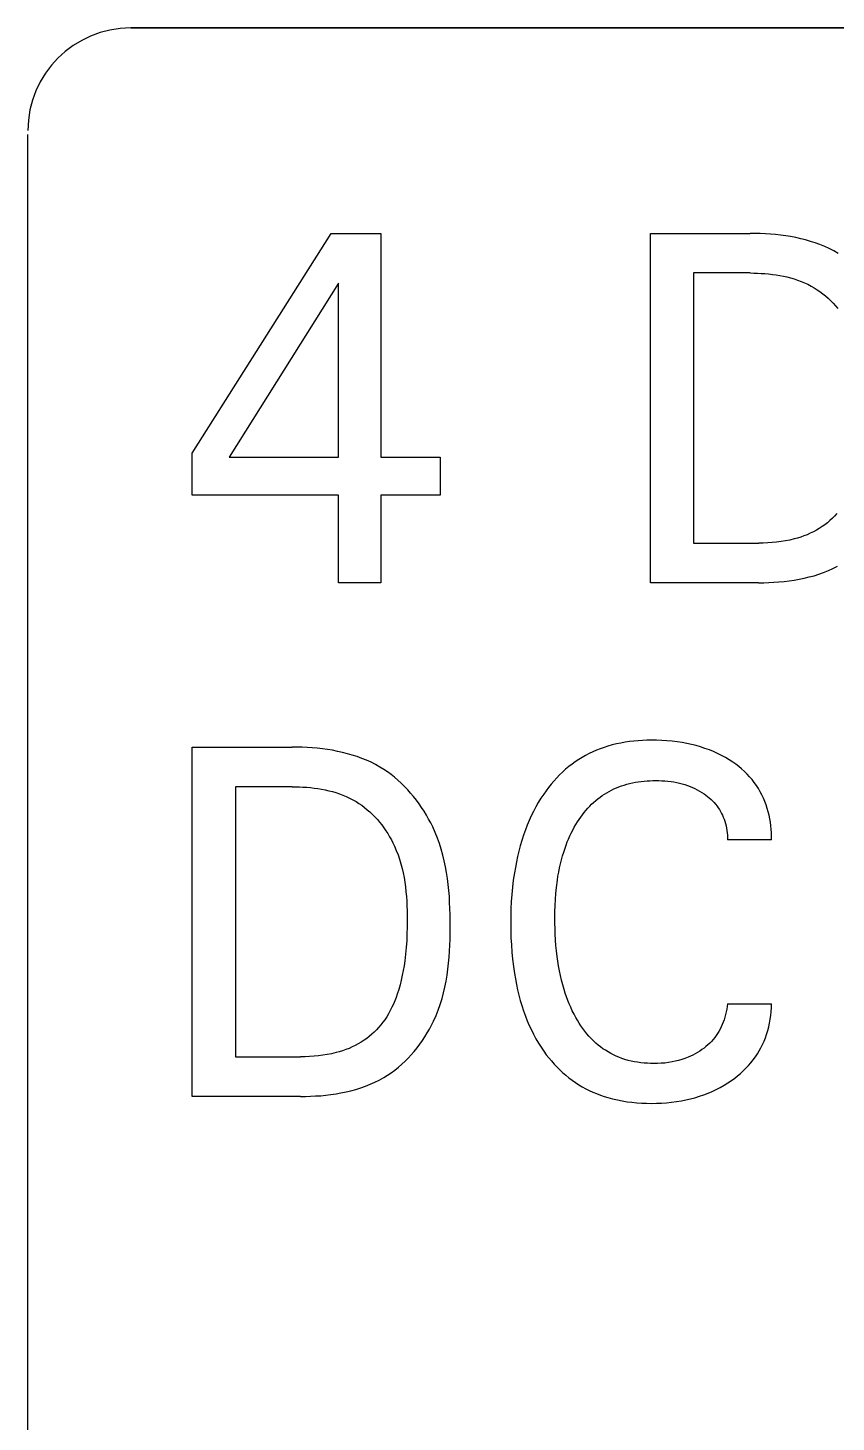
# Model space of a CAD drawing. Extents: x 10 to 622, y -523 to 292.
# Drawn here: x 294.466 to 295.262, y 116.841 to 118.215 of the extents above; entities that cross this region are included whole.
import ezdxf

# ---------------------------------------------------------------- set-up
doc = ezdxf.new("R2010")
doc.units = 0
doc.header["$LTSCALE"] = 5
doc.header["$MEASUREMENT"] = 0
doc.layers.get('0').update_dxf_attribs({"linetype": 'CONTINUOUS'})

msp = doc.modelspace()

# ---------------------------------------------------------------- linework, layer by layer
at = {"color": 7, "linetype": 'Continuous'}
for p, q in [((294.567, 118.2146), (297.4017, 118.2146)), ((297.4017, 118.2146), (294.567, 118.2146)), ((294.4658, 91.5843), (294.4658, 118.1094)), ((294.4658, 101.4856), (294.4658, 118.1094)), ((294.6277, 117.7955), (294.7643, 118.0121)), ((294.7643, 118.0121), (294.8132, 118.0121)), ((294.8132, 118.0121), (294.8132, 117.7915)), ((295.0789, 117.6679), (295.0789, 118.0121)), ((295.0789, 118.0121), (295.177, 118.0121)), ((295.182, 118.012), (295.177, 118.0121)), ((295.187, 118.0119), (295.182, 118.012)), ((295.192, 118.0117), (295.187, 118.0119)), ((295.197, 118.0113), (295.192, 118.0117)), ((295.202, 118.0109), (295.197, 118.0113)), ((295.207, 118.0103), (295.202, 118.0109)), ((295.212, 118.0097), (295.207, 118.0103)), ((295.2169, 118.0089), (295.212, 118.0097)), ((295.2219, 118.0079), (295.2169, 118.0089)), ((295.2268, 118.0068), (295.2219, 118.0079)), ((295.2316, 118.0056), (295.2268, 118.0068)), ((295.2364, 118.0042), (295.2316, 118.0056)), ((295.2411, 118.0027), (295.2364, 118.0042)), ((295.2458, 118.001), (295.2411, 118.0027)), ((295.2504, 117.9991), (295.2458, 118.001)), ((295.2549, 117.9971), (295.2504, 117.9991)), ((295.2593, 117.9948), (295.2549, 117.9971)), ((295.2637, 117.9924), (295.2593, 117.9948)), ((295.1213, 117.9731), (295.1213, 117.7069)), ((295.177, 117.9731), (295.1213, 117.9731)), ((295.177, 117.9731), (295.1807, 117.973)), ((295.1807, 117.973), (295.1843, 117.9729)), ((295.1843, 117.9729), (295.1879, 117.9727)), ((295.1879, 117.9727), (295.1916, 117.9725)), ((295.1916, 117.9725), (295.1952, 117.9722)), ((295.1952, 117.9722), (295.1989, 117.9717)), ((295.1989, 117.9717), (295.2025, 117.9712)), ((295.2025, 117.9712), (295.2061, 117.9706)), ((295.2061, 117.9706), (295.2097, 117.9699)), ((294.7717, 117.963), (294.6639, 117.7915)), ((294.7717, 117.7915), (294.7717, 117.963)), ((295.2097, 117.9699), (295.2133, 117.9691)), ((295.2133, 117.9691), (295.2168, 117.9682)), ((295.2168, 117.9682), (295.2203, 117.9672)), ((295.2203, 117.9672), (295.2238, 117.966)), ((295.2238, 117.966), (295.2272, 117.9648)), ((295.2272, 117.9648), (295.2305, 117.9634)), ((295.2305, 117.9634), (295.2338, 117.9619)), ((295.2338, 117.9619), (295.237, 117.9602)), ((295.237, 117.9602), (295.2401, 117.9584)), ((295.2401, 117.9584), (295.243, 117.9566)), ((295.243, 117.9566), (295.2458, 117.9547)), ((295.2458, 117.9547), (295.2486, 117.9526)), ((295.2486, 117.9526), (295.2512, 117.9504)), ((295.2512, 117.9504), (295.2538, 117.9482)), ((295.2538, 117.9482), (295.2563, 117.9458)), ((295.2563, 117.9458), (295.2587, 117.9433)), ((295.2587, 117.9433), (295.2611, 117.9408)), ((295.2611, 117.9408), (295.2633, 117.9381)), ((294.6277, 117.754), (294.6277, 117.7955)), ((294.6639, 117.7915), (294.7717, 117.7915)), ((294.8132, 117.7915), (294.8719, 117.7915)), ((294.8719, 117.7915), (294.8719, 117.754)), ((294.7717, 117.754), (294.6277, 117.754)), ((294.7717, 117.6679), (294.7717, 117.754)), ((294.8132, 117.754), (294.8132, 117.6679)), ((294.8719, 117.754), (294.8132, 117.754)), ((295.248, 117.7232), (295.2451, 117.7213)), ((295.2506, 117.725), (295.248, 117.7232)), ((295.2531, 117.727), (295.2506, 117.725)), ((295.2556, 117.7291), (295.2531, 117.727)), ((295.258, 117.7313), (295.2556, 117.7291)), ((295.2602, 117.7335), (295.258, 117.7313)), ((295.2624, 117.7359), (295.2602, 117.7335)), ((295.2118, 117.7091), (295.2075, 117.7084)), ((295.2161, 117.7099), (295.2118, 117.7091)), ((295.2204, 117.711), (295.2161, 117.7099)), ((295.2236, 117.7119), (295.2204, 117.711)), ((295.2268, 117.7129), (295.2236, 117.7119)), ((295.23, 117.714), (295.2268, 117.7129)), ((295.2332, 117.7152), (295.23, 117.714)), ((295.2362, 117.7166), (295.2332, 117.7152)), ((295.2393, 117.718), (295.2362, 117.7166)), ((295.2422, 117.7196), (295.2393, 117.718)), ((295.2451, 117.7213), (295.2422, 117.7196)), ((295.1213, 117.7069), (295.1856, 117.7069)), ((295.19, 117.7069), (295.1856, 117.7069)), ((295.1944, 117.7071), (295.19, 117.7069)), ((295.1987, 117.7074), (295.1944, 117.7071)), ((295.2031, 117.7078), (295.1987, 117.7074)), ((295.2075, 117.7084), (295.2031, 117.7078)), ((295.2541, 117.6798), (295.2586, 117.6818)), ((295.2586, 117.6818), (295.263, 117.684)), ((294.8132, 117.6679), (294.7717, 117.6679)), ((295.1854, 117.6679), (295.0789, 117.6679)), ((295.1854, 117.6679), (295.1904, 117.6679)), ((295.1904, 117.6679), (295.1953, 117.6681)), ((295.1953, 117.6681), (295.2003, 117.6683)), ((295.2003, 117.6683), (295.2054, 117.6686)), ((295.2054, 117.6686), (295.2104, 117.6691)), ((295.2104, 117.6691), (295.2154, 117.6697)), ((295.2154, 117.6697), (295.2204, 117.6704)), ((295.2204, 117.6704), (295.2253, 117.6713)), ((295.2253, 117.6713), (295.2302, 117.6723)), ((295.2302, 117.6723), (295.2351, 117.6735)), ((295.2351, 117.6735), (295.24, 117.6748)), ((295.24, 117.6748), (295.2447, 117.6763)), ((295.2447, 117.6763), (295.2494, 117.6779)), ((295.2494, 117.6779), (295.2541, 117.6798)), ((294.6277, 117.1617), (294.6277, 117.5059)), ((294.6277, 117.5059), (294.7259, 117.5059)), ((294.7308, 117.5058), (294.7259, 117.5059)), ((294.7358, 117.5057), (294.7308, 117.5058)), ((294.7408, 117.5055), (294.7358, 117.5057)), ((294.7458, 117.5051), (294.7408, 117.5055)), ((294.7508, 117.5047), (294.7458, 117.5051)), ((294.7558, 117.5041), (294.7508, 117.5047)), ((294.7608, 117.5035), (294.7558, 117.5041)), ((294.7657, 117.5027), (294.7608, 117.5035)), ((295.0294, 117.5042), (295.0258, 117.5028)), ((295.0332, 117.5056), (295.0294, 117.5042)), ((295.037, 117.5068), (295.0332, 117.5056)), ((295.0411, 117.508), (295.037, 117.5068)), ((295.0453, 117.509), (295.0411, 117.508)), ((295.0496, 117.5099), (295.0453, 117.509)), ((295.0539, 117.5107), (295.0496, 117.5099)), ((295.0581, 117.5113), (295.0539, 117.5107)), ((295.0625, 117.5118), (295.0581, 117.5113)), ((295.0668, 117.5122), (295.0625, 117.5118)), ((295.0711, 117.5125), (295.0668, 117.5122)), ((295.0754, 117.5126), (295.0711, 117.5125)), ((295.0798, 117.5127), (295.0754, 117.5126)), ((295.0849, 117.5127), (295.0798, 117.5127)), ((295.09, 117.5125), (295.0849, 117.5127)), ((295.095, 117.5122), (295.09, 117.5125)), ((295.1001, 117.5117), (295.095, 117.5122)), ((295.1051, 117.5111), (295.1001, 117.5117)), ((295.1102, 117.5103), (295.1051, 117.5111)), ((295.1147, 117.5095), (295.1102, 117.5103)), ((295.1192, 117.5085), (295.1147, 117.5095)), ((295.1237, 117.5073), (295.1192, 117.5085)), ((295.1281, 117.5061), (295.1237, 117.5073)), ((295.1325, 117.5046), (295.1281, 117.5061)), ((295.1369, 117.5031), (295.1325, 117.5046)), ((295.1409, 117.5014), (295.1369, 117.5031)), ((294.7707, 117.5017), (294.7657, 117.5027)), ((294.7756, 117.5006), (294.7707, 117.5017)), ((294.7804, 117.4994), (294.7756, 117.5006)), ((294.7852, 117.498), (294.7804, 117.4994)), ((294.79, 117.4965), (294.7852, 117.498)), ((294.7946, 117.4948), (294.79, 117.4965)), ((294.7992, 117.4929), (294.7946, 117.4948)), ((294.8037, 117.4909), (294.7992, 117.4929)), ((294.8081, 117.4886), (294.8037, 117.4909)), ((295.0048, 117.4914), (295.0016, 117.4891)), ((295.0082, 117.4936), (295.0048, 117.4914)), ((295.0115, 117.4957), (295.0082, 117.4936)), ((295.015, 117.4976), (295.0115, 117.4957)), ((295.0185, 117.4995), (295.015, 117.4976)), ((295.0221, 117.5012), (295.0185, 117.4995)), ((295.0258, 117.5028), (295.0221, 117.5012)), ((295.1448, 117.4996), (295.1409, 117.5014)), ((295.1487, 117.4977), (295.1448, 117.4996)), ((295.1526, 117.4956), (295.1487, 117.4977)), ((295.1563, 117.4934), (295.1526, 117.4956)), ((295.1599, 117.491), (295.1563, 117.4934)), ((295.1629, 117.4889), (295.1599, 117.491)), ((294.8125, 117.4862), (294.8081, 117.4886)), ((294.8162, 117.4839), (294.8125, 117.4862)), ((294.8198, 117.4814), (294.8162, 117.4839)), ((294.8234, 117.4788), (294.8198, 117.4814)), ((294.8269, 117.4761), (294.8234, 117.4788)), ((294.8302, 117.4732), (294.8269, 117.4761)), ((294.9865, 117.4755), (294.9837, 117.4724)), ((294.9893, 117.4784), (294.9865, 117.4755)), ((294.9923, 117.4812), (294.9893, 117.4784)), ((294.9953, 117.484), (294.9923, 117.4812)), ((294.9984, 117.4866), (294.9953, 117.484)), ((295.0016, 117.4891), (294.9984, 117.4866)), ((295.1658, 117.4866), (295.1629, 117.4889)), ((295.1686, 117.4843), (295.1658, 117.4866)), ((295.1714, 117.4818), (295.1686, 117.4843)), ((295.174, 117.4792), (295.1714, 117.4818)), ((295.1765, 117.4766), (295.174, 117.4792)), ((295.1789, 117.4738), (295.1765, 117.4766)), ((294.6701, 117.4668), (294.6701, 117.2007)), ((294.7259, 117.4668), (294.6701, 117.4668)), ((294.7259, 117.4668), (294.7295, 117.4668)), ((294.7295, 117.4668), (294.7331, 117.4667)), ((294.7331, 117.4667), (294.7367, 117.4665)), ((294.7367, 117.4665), (294.7404, 117.4663)), ((294.7404, 117.4663), (294.744, 117.466)), ((294.744, 117.466), (294.7477, 117.4655)), ((294.7477, 117.4655), (294.7513, 117.465)), ((294.7513, 117.465), (294.7549, 117.4644)), ((294.7549, 117.4644), (294.7585, 117.4637)), ((294.7585, 117.4637), (294.7621, 117.4629)), ((294.7621, 117.4629), (294.7656, 117.462)), ((294.7656, 117.462), (294.7691, 117.461)), ((294.8335, 117.4703), (294.8302, 117.4732)), ((294.8367, 117.4672), (294.8335, 117.4703)), ((294.8398, 117.4639), (294.8367, 117.4672)), ((294.8427, 117.4606), (294.8398, 117.4639)), ((294.9761, 117.4629), (294.9737, 117.4595)), ((294.9785, 117.4661), (294.9761, 117.4629)), ((294.9811, 117.4693), (294.9785, 117.4661)), ((294.9837, 117.4724), (294.9811, 117.4693)), ((295.0358, 117.4609), (295.0382, 117.4622)), ((295.0382, 117.4622), (295.0405, 117.4634)), ((295.0405, 117.4634), (295.0429, 117.4646)), ((295.0429, 117.4646), (295.0453, 117.4657)), ((295.0453, 117.4657), (295.0478, 117.4667)), ((295.0478, 117.4667), (295.0503, 117.4676)), ((295.0503, 117.4676), (295.0528, 117.4684)), ((295.0528, 117.4684), (295.0556, 117.4693)), ((295.0556, 117.4693), (295.0583, 117.47)), ((295.0583, 117.47), (295.0612, 117.4707)), ((295.0612, 117.4707), (295.064, 117.4712)), ((295.064, 117.4712), (295.0669, 117.4717)), ((295.0669, 117.4717), (295.0697, 117.4721)), ((295.0697, 117.4721), (295.0726, 117.4724)), ((295.0726, 117.4724), (295.0755, 117.4727)), ((295.0755, 117.4727), (295.0784, 117.4728)), ((295.0784, 117.4728), (295.0813, 117.4729)), ((295.0813, 117.4729), (295.0842, 117.4729)), ((295.0842, 117.4729), (295.0872, 117.4729)), ((295.0872, 117.4729), (295.0902, 117.4728)), ((295.0902, 117.4728), (295.0931, 117.4726)), ((295.0931, 117.4726), (295.0961, 117.4723)), ((295.0961, 117.4723), (295.0991, 117.4719)), ((295.0991, 117.4719), (295.102, 117.4715)), ((295.102, 117.4715), (295.1047, 117.471)), ((295.1047, 117.471), (295.1074, 117.4704)), ((295.1074, 117.4704), (295.1101, 117.4697)), ((295.1101, 117.4697), (295.1127, 117.4689)), ((295.1127, 117.4689), (295.1153, 117.4681)), ((295.1153, 117.4681), (295.1178, 117.4671)), ((295.1178, 117.4671), (295.1202, 117.4661)), ((295.1202, 117.4661), (295.1226, 117.465)), ((295.1226, 117.465), (295.1249, 117.4638)), ((295.1249, 117.4638), (295.1272, 117.4626)), ((295.1272, 117.4626), (295.1294, 117.4612)), ((295.1811, 117.4709), (295.1789, 117.4738)), ((295.1832, 117.468), (295.1811, 117.4709)), ((295.1851, 117.465), (295.1832, 117.468)), ((295.1869, 117.4619), (295.1851, 117.465)), ((295.1886, 117.4588), (295.1869, 117.4619)), ((294.7691, 117.461), (294.7726, 117.4598)), ((294.7726, 117.4598), (294.776, 117.4586)), ((294.776, 117.4586), (294.7793, 117.4572)), ((294.7793, 117.4572), (294.7826, 117.4557)), ((294.7826, 117.4557), (294.7858, 117.454)), ((294.7858, 117.454), (294.7889, 117.4522)), ((294.7889, 117.4522), (294.7918, 117.4504)), ((294.7918, 117.4504), (294.7946, 117.4485)), ((294.7946, 117.4485), (294.7974, 117.4464)), ((294.8456, 117.4572), (294.8427, 117.4606)), ((294.8484, 117.4537), (294.8456, 117.4572)), ((294.851, 117.4501), (294.8484, 117.4537)), ((294.8535, 117.4465), (294.851, 117.4501)), ((294.9684, 117.4512), (294.966, 117.4469)), ((294.971, 117.4554), (294.9684, 117.4512)), ((294.9737, 117.4595), (294.971, 117.4554)), ((295.019, 117.4476), (295.0209, 117.4495)), ((295.0209, 117.4495), (295.0229, 117.4514)), ((295.0229, 117.4514), (295.025, 117.4532)), ((295.025, 117.4532), (295.0271, 117.4549)), ((295.0271, 117.4549), (295.0292, 117.4565)), ((295.0292, 117.4565), (295.0314, 117.4581)), ((295.0314, 117.4581), (295.0336, 117.4595)), ((295.0336, 117.4595), (295.0358, 117.4609)), ((295.1294, 117.4612), (295.1316, 117.4598)), ((295.1316, 117.4598), (295.1334, 117.4585)), ((295.1334, 117.4585), (295.1351, 117.4572)), ((295.1351, 117.4572), (295.1368, 117.4558)), ((295.1368, 117.4558), (295.1385, 117.4543)), ((295.1385, 117.4543), (295.1401, 117.4528)), ((295.1401, 117.4528), (295.1416, 117.4512)), ((295.1416, 117.4512), (295.143, 117.4495)), ((295.143, 117.4495), (295.1444, 117.4478)), ((295.1901, 117.4555), (295.1886, 117.4588)), ((295.1915, 117.4522), (295.1901, 117.4555)), ((295.1928, 117.4489), (295.1915, 117.4522)), ((295.1939, 117.4455), (295.1928, 117.4489)), ((294.7974, 117.4464), (294.8, 117.4442)), ((294.8, 117.4442), (294.8026, 117.442)), ((294.8026, 117.442), (294.8051, 117.4396)), ((294.8051, 117.4396), (294.8075, 117.4371)), ((294.8075, 117.4371), (294.8099, 117.4346)), ((294.8099, 117.4346), (294.8121, 117.4319)), ((294.856, 117.4427), (294.8535, 117.4465)), ((294.8583, 117.4389), (294.856, 117.4427)), ((294.8604, 117.435), (294.8583, 117.4389)), ((294.8625, 117.4311), (294.8604, 117.435)), ((294.9614, 117.438), (294.9594, 117.4335)), ((294.9636, 117.4425), (294.9614, 117.438)), ((294.966, 117.4469), (294.9636, 117.4425)), ((295.0071, 117.4324), (295.0086, 117.4347)), ((295.0086, 117.4347), (295.0102, 117.437)), ((295.0102, 117.437), (295.0118, 117.4392)), ((295.0118, 117.4392), (295.0135, 117.4414)), ((295.0135, 117.4414), (295.0153, 117.4435)), ((295.0153, 117.4435), (295.0171, 117.4456)), ((295.0171, 117.4456), (295.019, 117.4476)), ((295.1444, 117.4478), (295.1456, 117.4461)), ((295.1456, 117.4461), (295.1468, 117.4443)), ((295.1468, 117.4443), (295.1479, 117.4425)), ((295.1479, 117.4425), (295.1489, 117.4406)), ((295.1489, 117.4406), (295.1498, 117.4387)), ((295.1498, 117.4387), (295.1506, 117.4368)), ((295.1506, 117.4368), (295.1514, 117.4348)), ((295.1514, 117.4348), (295.1521, 117.4328)), ((295.1948, 117.4421), (295.1939, 117.4455)), ((295.1957, 117.4387), (295.1948, 117.4421)), ((295.1964, 117.4353), (295.1957, 117.4387)), ((295.197, 117.4319), (295.1964, 117.4353)), ((294.8121, 117.4319), (294.8143, 117.4292)), ((294.8143, 117.4292), (294.8164, 117.4264)), ((294.8164, 117.4264), (294.8183, 117.4235)), ((294.8183, 117.4235), (294.8202, 117.4206)), ((294.8202, 117.4206), (294.822, 117.4176)), ((294.8644, 117.4272), (294.8625, 117.4311)), ((294.8668, 117.4218), (294.8644, 117.4272)), ((294.869, 117.4163), (294.8668, 117.4218)), ((294.9557, 117.4243), (294.9538, 117.4192)), ((294.9575, 117.429), (294.9557, 117.4243)), ((294.9594, 117.4335), (294.9575, 117.429)), ((294.9994, 117.4183), (295.0008, 117.4212)), ((295.0008, 117.4212), (295.0023, 117.4241)), ((295.0023, 117.4241), (295.0038, 117.4269)), ((295.0038, 117.4269), (295.0054, 117.4297)), ((295.0054, 117.4297), (295.0071, 117.4324)), ((295.1521, 117.4328), (295.1527, 117.4306)), ((295.1527, 117.4306), (295.1533, 117.4283)), ((295.1533, 117.4283), (295.1538, 117.4261)), ((295.1538, 117.4261), (295.1541, 117.4238)), ((295.1541, 117.4238), (295.1544, 117.4215)), ((295.1544, 117.4215), (295.1546, 117.4192)), ((295.1975, 117.4284), (295.197, 117.4319)), ((295.1978, 117.425), (295.1975, 117.4284)), ((295.198, 117.4215), (295.1978, 117.425)), ((295.1981, 117.4181), (295.198, 117.4215)), ((294.822, 117.4176), (294.8237, 117.4146)), ((294.8237, 117.4146), (294.8253, 117.4115)), ((294.8253, 117.4115), (294.8268, 117.4084)), ((294.8268, 117.4084), (294.8286, 117.4041)), ((294.871, 117.4108), (294.869, 117.4163)), ((294.8727, 117.4052), (294.871, 117.4108)), ((294.9506, 117.4087), (294.9492, 117.4034)), ((294.9522, 117.414), (294.9506, 117.4087)), ((294.9538, 117.4192), (294.9522, 117.414)), ((294.9947, 117.4063), (294.9958, 117.4094)), ((294.9958, 117.4094), (294.9969, 117.4124)), ((294.9969, 117.4124), (294.9981, 117.4153)), ((294.9981, 117.4153), (294.9994, 117.4183)), ((295.1546, 117.4192), (295.1547, 117.4169)), ((295.1547, 117.4169), (295.1547, 117.4146)), ((295.1981, 117.4146), (295.1547, 117.4146)), ((295.1981, 117.4146), (295.1981, 117.4181)), ((294.8286, 117.4041), (294.8303, 117.3998)), ((294.8303, 117.3998), (294.8318, 117.3954)), ((294.8318, 117.3954), (294.8331, 117.3909)), ((294.8743, 117.3995), (294.8727, 117.4052)), ((294.8757, 117.3938), (294.8743, 117.3995)), ((294.8769, 117.388), (294.8757, 117.3938)), ((294.9479, 117.3981), (294.9468, 117.3927)), ((294.9492, 117.4034), (294.9479, 117.3981)), ((294.9902, 117.3907), (294.9912, 117.3947)), ((294.9912, 117.3947), (294.9922, 117.3986)), ((294.9922, 117.3986), (294.9934, 117.4025)), ((294.9934, 117.4025), (294.9947, 117.4063)), ((294.8331, 117.3909), (294.8343, 117.3864)), ((294.8343, 117.3864), (294.8353, 117.3819)), ((294.8353, 117.3819), (294.8362, 117.3773)), ((294.878, 117.3822), (294.8769, 117.388)), ((294.8789, 117.3764), (294.878, 117.3822)), ((294.9449, 117.3819), (294.9438, 117.3748)), ((294.9458, 117.3873), (294.9449, 117.3819)), ((294.9468, 117.3927), (294.9458, 117.3873)), ((294.9878, 117.3788), (294.9885, 117.3828)), ((294.9885, 117.3828), (294.9893, 117.3868)), ((294.9893, 117.3868), (294.9902, 117.3907)), ((294.8362, 117.3773), (294.837, 117.3727)), ((294.837, 117.3727), (294.8376, 117.3681)), ((294.8376, 117.3681), (294.8381, 117.3634)), ((294.8796, 117.3705), (294.8789, 117.3764)), ((294.8803, 117.3646), (294.8796, 117.3705)), ((294.943, 117.3678), (294.9423, 117.3607)), ((294.9438, 117.3748), (294.943, 117.3678)), ((294.9857, 117.3615), (294.9863, 117.3674)), ((294.9863, 117.3674), (294.9872, 117.3748)), ((294.9872, 117.3748), (294.9878, 117.3788)), ((294.8381, 117.3634), (294.8385, 117.3588)), ((294.8385, 117.3588), (294.8389, 117.3541)), ((294.8389, 117.3541), (294.8391, 117.3494)), ((294.8808, 117.3587), (294.8803, 117.3646)), ((294.8811, 117.3527), (294.8808, 117.3587)), ((294.8814, 117.3467), (294.8811, 117.3527)), ((294.9418, 117.3536), (294.9415, 117.3464)), ((294.9423, 117.3607), (294.9418, 117.3536)), ((294.985, 117.3497), (294.9853, 117.3556)), ((294.9853, 117.3556), (294.9857, 117.3615)), ((294.8391, 117.3494), (294.8393, 117.3447)), ((294.8393, 117.3447), (294.8393, 117.34)), ((294.8393, 117.34), (294.8394, 117.3354)), ((294.8816, 117.3408), (294.8814, 117.3467)), ((294.8817, 117.3348), (294.8816, 117.3408)), ((294.9413, 117.3393), (294.9412, 117.3322)), ((294.9415, 117.3464), (294.9413, 117.3393)), ((294.9847, 117.3378), (294.9848, 117.3437)), ((294.9848, 117.3437), (294.985, 117.3497)), ((294.8393, 117.3286), (294.8391, 117.3219)), ((294.8394, 117.3354), (294.8393, 117.3286)), ((294.8817, 117.3288), (294.8817, 117.3348)), ((294.8817, 117.3228), (294.8817, 117.3288)), ((294.9412, 117.3322), (294.9413, 117.3251)), ((294.9413, 117.3251), (294.9415, 117.318)), ((294.9847, 117.3323), (294.9847, 117.3378)), ((294.9849, 117.3269), (294.9847, 117.3323)), ((294.9851, 117.3214), (294.9849, 117.3269)), ((294.8388, 117.3152), (294.8383, 117.3085)), ((294.8391, 117.3219), (294.8388, 117.3152)), ((294.881, 117.3048), (294.8814, 117.3107)), ((294.8814, 117.3107), (294.8816, 117.3167)), ((294.8816, 117.3167), (294.8817, 117.3228)), ((294.9415, 117.318), (294.9419, 117.311)), ((294.9419, 117.311), (294.9424, 117.3039)), ((294.9854, 117.316), (294.9851, 117.3214)), ((294.9858, 117.3105), (294.9854, 117.316)), ((294.9864, 117.3051), (294.9858, 117.3105)), ((294.8377, 117.3018), (294.8369, 117.2952)), ((294.8383, 117.3085), (294.8377, 117.3018)), ((294.8801, 117.2929), (294.8806, 117.2988)), ((294.8806, 117.2988), (294.881, 117.3048)), ((294.9424, 117.3039), (294.943, 117.2969)), ((294.943, 117.2969), (294.9439, 117.2898)), ((294.987, 117.2997), (294.9864, 117.3051)), ((294.9877, 117.2949), (294.987, 117.2997)), ((294.8354, 117.2857), (294.8345, 117.281)), ((294.8362, 117.2904), (294.8354, 117.2857)), ((294.8369, 117.2952), (294.8362, 117.2904)), ((294.8786, 117.2811), (294.8794, 117.2869)), ((294.8794, 117.2869), (294.8801, 117.2929)), ((294.9439, 117.2898), (294.9449, 117.2828)), ((294.9884, 117.2902), (294.9877, 117.2949)), ((294.9893, 117.2855), (294.9884, 117.2902)), ((294.9903, 117.2808), (294.9893, 117.2855)), ((294.8323, 117.2717), (294.831, 117.2671)), ((294.8335, 117.2763), (294.8323, 117.2717)), ((294.8345, 117.281), (294.8335, 117.2763)), ((294.8751, 117.2637), (294.8764, 117.2694)), ((294.8764, 117.2694), (294.8776, 117.2752)), ((294.8776, 117.2752), (294.8786, 117.2811)), ((294.9449, 117.2828), (294.9458, 117.2775)), ((294.9458, 117.2775), (294.9468, 117.2721)), ((294.9468, 117.2721), (294.948, 117.2668)), ((294.9913, 117.2761), (294.9903, 117.2808)), ((294.9926, 117.2715), (294.9913, 117.2761)), ((294.9939, 117.2669), (294.9926, 117.2715)), ((294.8271, 117.2559), (294.8257, 117.2526)), ((294.8283, 117.2592), (294.8271, 117.2559)), ((294.8295, 117.2625), (294.8283, 117.2592)), ((294.831, 117.2671), (294.8295, 117.2625)), ((294.8718, 117.2524), (294.8736, 117.258)), ((294.8736, 117.258), (294.8751, 117.2637)), ((294.948, 117.2668), (294.9493, 117.2615)), ((294.9493, 117.2615), (294.9507, 117.2563)), ((294.9507, 117.2563), (294.9522, 117.2511)), ((294.995, 117.2633), (294.9939, 117.2669)), ((294.9962, 117.2598), (294.995, 117.2633)), ((294.9975, 117.2563), (294.9962, 117.2598)), ((294.9989, 117.2529), (294.9975, 117.2563)), ((294.8209, 117.2432), (294.8191, 117.2402)), ((294.8226, 117.2463), (294.8209, 117.2432)), ((294.8242, 117.2495), (294.8226, 117.2463)), ((294.8257, 117.2526), (294.8242, 117.2495)), ((294.8677, 117.2413), (294.8699, 117.2468)), ((294.8699, 117.2468), (294.8718, 117.2524)), ((294.9522, 117.2511), (294.9539, 117.2459)), ((294.9539, 117.2459), (294.9558, 117.2408)), ((295.0004, 117.2495), (294.9989, 117.2529)), ((295.0019, 117.2461), (295.0004, 117.2495)), ((295.0036, 117.2428), (295.0019, 117.2461)), ((295.0054, 117.2395), (295.0036, 117.2428)), ((295.1528, 117.2424), (295.1521, 117.2398)), ((295.1534, 117.245), (295.1528, 117.2424)), ((295.1539, 117.2476), (295.1534, 117.245)), ((295.1543, 117.2503), (295.1539, 117.2476)), ((295.1547, 117.2529), (295.1543, 117.2503)), ((295.1547, 117.2529), (295.1981, 117.2529)), ((295.1974, 117.2415), (295.1978, 117.2453)), ((295.1978, 117.2453), (295.198, 117.2491)), ((295.198, 117.2491), (295.1981, 117.2529)), ((294.8112, 117.2297), (294.809, 117.2273)), ((294.8133, 117.2321), (294.8112, 117.2297)), ((294.8153, 117.2347), (294.8133, 117.2321)), ((294.8172, 117.2373), (294.8153, 117.2347)), ((294.8191, 117.2402), (294.8172, 117.2373)), ((294.8613, 117.2281), (294.8634, 117.232)), ((294.8634, 117.232), (294.8653, 117.2359)), ((294.8653, 117.2359), (294.8677, 117.2413)), ((294.9558, 117.2408), (294.9576, 117.2362)), ((294.9576, 117.2362), (294.9595, 117.2317)), ((294.9595, 117.2317), (294.9616, 117.2272)), ((295.007, 117.2367), (295.0054, 117.2395)), ((295.0086, 117.2339), (295.007, 117.2367)), ((295.0104, 117.2313), (295.0086, 117.2339)), ((295.0122, 117.2286), (295.0104, 117.2313)), ((295.0141, 117.226), (295.0122, 117.2286)), ((295.1485, 117.2301), (295.1474, 117.2279)), ((295.1495, 117.2324), (295.1485, 117.2301)), ((295.1504, 117.2347), (295.1495, 117.2324)), ((295.1513, 117.2372), (295.1504, 117.2347)), ((295.1521, 117.2398), (295.1513, 117.2372)), ((295.1943, 117.2265), (295.1953, 117.2302)), ((295.1953, 117.2302), (295.1962, 117.2339)), ((295.1962, 117.2339), (295.1968, 117.2377)), ((295.1968, 117.2377), (295.1974, 117.2415)), ((294.7939, 117.2151), (294.791, 117.2134)), ((294.7968, 117.217), (294.7939, 117.2151)), ((294.7994, 117.2188), (294.7968, 117.217)), ((294.8019, 117.2208), (294.7994, 117.2188)), ((294.8044, 117.2229), (294.8019, 117.2208)), ((294.8068, 117.2251), (294.8044, 117.2229)), ((294.809, 117.2273), (294.8068, 117.2251)), ((294.8518, 117.2131), (294.8544, 117.2167)), ((294.8544, 117.2167), (294.8568, 117.2204)), ((294.8568, 117.2204), (294.8591, 117.2242)), ((294.8591, 117.2242), (294.8613, 117.2281)), ((294.9616, 117.2272), (294.9638, 117.2229)), ((294.9638, 117.2229), (294.9661, 117.2185)), ((294.9661, 117.2185), (294.9686, 117.2143)), ((295.0161, 117.2235), (295.0141, 117.226)), ((295.0182, 117.2211), (295.0161, 117.2235)), ((295.0204, 117.2187), (295.0182, 117.2211)), ((295.0227, 117.2165), (295.0204, 117.2187)), ((295.025, 117.2143), (295.0227, 117.2165)), ((295.1389, 117.2159), (295.1372, 117.2141)), ((295.1405, 117.2177), (295.1389, 117.2159)), ((295.1421, 117.2196), (295.1405, 117.2177)), ((295.1435, 117.2216), (295.1421, 117.2196)), ((295.1449, 117.2236), (295.1435, 117.2216)), ((295.1462, 117.2257), (295.1449, 117.2236)), ((295.1474, 117.2279), (295.1462, 117.2257)), ((295.1892, 117.2129), (295.1907, 117.2162)), ((295.1907, 117.2162), (295.192, 117.2195)), ((295.192, 117.2195), (295.1932, 117.2228)), ((295.1932, 117.2228), (295.1943, 117.2265)), ((294.6701, 117.2007), (294.7344, 117.2007)), ((294.7388, 117.2007), (294.7344, 117.2007)), ((294.7432, 117.2009), (294.7388, 117.2007)), ((294.7476, 117.2012), (294.7432, 117.2009)), ((294.7519, 117.2016), (294.7476, 117.2012)), ((294.7563, 117.2022), (294.7519, 117.2016)), ((294.7606, 117.2029), (294.7563, 117.2022)), ((294.7649, 117.2037), (294.7606, 117.2029)), ((294.7692, 117.2048), (294.7649, 117.2037)), ((294.7724, 117.2057), (294.7692, 117.2048)), ((294.7756, 117.2067), (294.7724, 117.2057)), ((294.7788, 117.2078), (294.7756, 117.2067)), ((294.782, 117.209), (294.7788, 117.2078)), ((294.785, 117.2104), (294.782, 117.209)), ((294.7881, 117.2118), (294.785, 117.2104)), ((294.791, 117.2134), (294.7881, 117.2118)), ((294.8403, 117.1994), (294.8433, 117.2027)), ((294.8433, 117.2027), (294.8463, 117.206)), ((294.8463, 117.206), (294.8491, 117.2095)), ((294.8491, 117.2095), (294.8518, 117.2131)), ((294.9686, 117.2143), (294.9712, 117.2101)), ((294.9712, 117.2101), (294.974, 117.2061)), ((294.974, 117.2061), (294.9763, 117.2028)), ((294.9763, 117.2028), (294.9788, 117.1997)), ((295.0273, 117.2123), (295.025, 117.2143)), ((295.0296, 117.2105), (295.0273, 117.2123)), ((295.0321, 117.2087), (295.0296, 117.2105)), ((295.0345, 117.2071), (295.0321, 117.2087)), ((295.0371, 117.2055), (295.0345, 117.2071)), ((295.0397, 117.204), (295.0371, 117.2055)), ((295.0424, 117.2026), (295.0397, 117.204)), ((295.0451, 117.2014), (295.0424, 117.2026)), ((295.0478, 117.2002), (295.0451, 117.2014)), ((295.1183, 117.2012), (295.1159, 117.2002)), ((295.1206, 117.2024), (295.1183, 117.2012)), ((295.123, 117.2036), (295.1206, 117.2024)), ((295.1252, 117.2049), (295.123, 117.2036)), ((295.1275, 117.2063), (295.1252, 117.2049)), ((295.1296, 117.2078), (295.1275, 117.2063)), ((295.1316, 117.2092), (295.1296, 117.2078)), ((295.1335, 117.2108), (295.1316, 117.2092)), ((295.1354, 117.2124), (295.1335, 117.2108)), ((295.1372, 117.2141), (295.1354, 117.2124)), ((295.1822, 117.2006), (295.1841, 117.2036)), ((295.1841, 117.2036), (295.1859, 117.2066)), ((295.1859, 117.2066), (295.1876, 117.2097)), ((295.1876, 117.2097), (295.1892, 117.2129)), ((294.8235, 117.185), (294.8271, 117.1876)), ((294.8271, 117.1876), (294.8306, 117.1904)), ((294.8306, 117.1904), (294.8339, 117.1933)), ((294.8339, 117.1933), (294.8372, 117.1963)), ((294.8372, 117.1963), (294.8403, 117.1994)), ((294.9788, 117.1997), (294.9813, 117.1966)), ((294.9813, 117.1966), (294.9839, 117.1936)), ((294.9839, 117.1936), (294.9867, 117.1907)), ((294.9867, 117.1907), (294.9895, 117.1878)), ((294.9895, 117.1878), (294.9924, 117.1851)), ((295.0506, 117.1991), (295.0478, 117.2002)), ((295.0537, 117.1981), (295.0506, 117.1991)), ((295.0568, 117.1972), (295.0537, 117.1981)), ((295.0599, 117.1965), (295.0568, 117.1972)), ((295.063, 117.1958), (295.0599, 117.1965)), ((295.0662, 117.1953), (295.063, 117.1958)), ((295.0694, 117.1948), (295.0662, 117.1953)), ((295.0726, 117.1945), (295.0694, 117.1948)), ((295.0758, 117.1943), (295.0726, 117.1945)), ((295.079, 117.1942), (295.0758, 117.1943)), ((295.0822, 117.1941), (295.079, 117.1942)), ((295.0858, 117.1942), (295.0822, 117.1941)), ((295.0894, 117.1943), (295.0858, 117.1942)), ((295.093, 117.1946), (295.0894, 117.1943)), ((295.0965, 117.1951), (295.093, 117.1946)), ((295.1001, 117.1956), (295.0965, 117.1951)), ((295.1033, 117.1963), (295.1001, 117.1956)), ((295.1065, 117.197), (295.1033, 117.1963)), ((295.1097, 117.198), (295.1065, 117.197)), ((295.1128, 117.199), (295.1097, 117.198)), ((295.1159, 117.2002), (295.1128, 117.199)), ((295.1702, 117.1868), (295.1729, 117.1894)), ((295.1729, 117.1894), (295.1754, 117.1921)), ((295.1754, 117.1921), (295.1778, 117.1948)), ((295.1778, 117.1948), (295.1801, 117.1977)), ((295.1801, 117.1977), (295.1822, 117.2006)), ((294.7982, 117.1717), (294.8029, 117.1736)), ((294.8029, 117.1736), (294.8074, 117.1756)), ((294.8074, 117.1756), (294.8118, 117.1778)), ((294.8118, 117.1778), (294.8162, 117.1802)), ((294.8162, 117.1802), (294.8199, 117.1825)), ((294.8199, 117.1825), (294.8235, 117.185)), ((294.9924, 117.1851), (294.9954, 117.1825)), ((294.9954, 117.1825), (294.9985, 117.18)), ((294.9985, 117.18), (295.0017, 117.1776)), ((295.0017, 117.1776), (295.0049, 117.1754)), ((295.0049, 117.1754), (295.0083, 117.1732)), ((295.0083, 117.1732), (295.0116, 117.1712)), ((295.1514, 117.1727), (295.1552, 117.1751)), ((295.1552, 117.1751), (295.1588, 117.1775)), ((295.1588, 117.1775), (295.1618, 117.1797)), ((295.1618, 117.1797), (295.1647, 117.182)), ((295.1647, 117.182), (295.1675, 117.1843)), ((295.1675, 117.1843), (295.1702, 117.1868)), ((294.7342, 117.1617), (294.6277, 117.1617)), ((294.7342, 117.1617), (294.7392, 117.1617)), ((294.7392, 117.1617), (294.7441, 117.1618)), ((294.7441, 117.1618), (294.7491, 117.1621)), ((294.7491, 117.1621), (294.7542, 117.1624)), ((294.7542, 117.1624), (294.7592, 117.1629)), ((294.7592, 117.1629), (294.7642, 117.1635)), ((294.7642, 117.1635), (294.7692, 117.1642)), ((294.7692, 117.1642), (294.7741, 117.1651)), ((294.7741, 117.1651), (294.7791, 117.1661)), ((294.7791, 117.1661), (294.7839, 117.1673)), ((294.7839, 117.1673), (294.7888, 117.1686)), ((294.7888, 117.1686), (294.7935, 117.1701)), ((294.7935, 117.1701), (294.7982, 117.1717)), ((295.0116, 117.1712), (295.0151, 117.1693)), ((295.0151, 117.1693), (295.0186, 117.1676)), ((295.0186, 117.1676), (295.0222, 117.1659)), ((295.0222, 117.1659), (295.0258, 117.1644)), ((295.0258, 117.1644), (295.0295, 117.163)), ((295.0295, 117.163), (295.0332, 117.1617)), ((295.0332, 117.1617), (295.037, 117.1605)), ((295.037, 117.1605), (295.0416, 117.1593)), ((295.1183, 117.1593), (295.1227, 117.1604)), ((295.1227, 117.1604), (295.1271, 117.1618)), ((295.1271, 117.1618), (295.1314, 117.1633)), ((295.1314, 117.1633), (295.1357, 117.1649)), ((295.1357, 117.1649), (295.1397, 117.1666)), ((295.1397, 117.1666), (295.1437, 117.1685)), ((295.1437, 117.1685), (295.1476, 117.1706)), ((295.1476, 117.1706), (295.1514, 117.1727)), ((295.0416, 117.1593), (295.0463, 117.1582)), ((295.0463, 117.1582), (295.051, 117.1572)), ((295.051, 117.1572), (295.0558, 117.1565)), ((295.0558, 117.1565), (295.0606, 117.1559)), ((295.0606, 117.1559), (295.0654, 117.1554)), ((295.0654, 117.1554), (295.0702, 117.1551)), ((295.0702, 117.1551), (295.075, 117.1549)), ((295.075, 117.1549), (295.0798, 117.1548)), ((295.0798, 117.1548), (295.0847, 117.1549)), ((295.0847, 117.1549), (295.0897, 117.1551)), ((295.0897, 117.1551), (295.0946, 117.1554)), ((295.0946, 117.1554), (295.0996, 117.1559)), ((295.0996, 117.1559), (295.1045, 117.1566)), ((295.1045, 117.1566), (295.1094, 117.1574)), ((295.1094, 117.1574), (295.1138, 117.1582)), ((295.1138, 117.1582), (295.1183, 117.1593))]:
    msp.add_line(p, q, dxfattribs=at)
msp.add_arc((294.567, 118.1133), 0.1012, 90, 180, dxfattribs=at)
msp.add_arc((294.567, 118.1133), 0.1012, 90, 180, dxfattribs=at)

doc.saveas('drawing.dxf')
